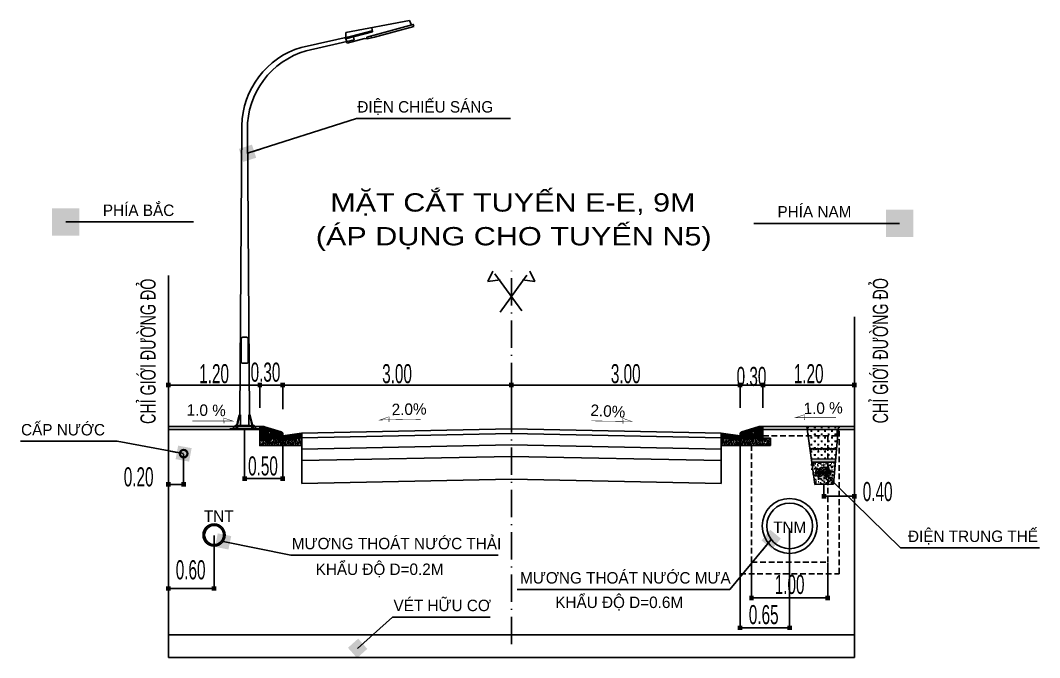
# Model space of a CAD drawing. Header units: millimetres. Extents: x 563079 to 571925, y 2063830 to 2067381.
# Drawn here: x 570353.9 to 570487.6, y 2066240.4 to 2066324 of the extents above; entities that cross this region are included whole.
import ezdxf
from ezdxf.enums import TextEntityAlignment as Align

# ---------------------------------------------------------------- set-up
doc = ezdxf.new("R2010")
doc.units = ezdxf.units.MM
doc.header["$MEASUREMENT"] = 0
doc.linetypes.add('ACAD_ISO10W100', pattern=[18.5, 12, -3, 0.5, -3])
doc.linetypes.add('HIDDEN', pattern=[0.375, 0.25, -0.125])
for name, color, linetype in [('1 LONG DUONG', 6, 'Continuous'), ('Cong ky thuat', 22, 'Continuous'), ('CONGDOC', 4, 'Continuous'), ('MATCATDUONG', 8, 'Continuous'), ('MC', 7, 'Continuous'), ('moi', 7, 'Continuous'), ('SO', 48, 'Continuous'), ('Text', 7, 'Continuous'), ('THAN', 1, 'Continuous'), ('TONGTHE', 1, 'Continuous'), ('Vat_lieu', 8, 'Continuous'), ('VE', 2, 'Continuous')]:
    doc.layers.add(name, color=color, linetype=linetype)
doc.styles.add('CHUKICHTHUOC', font='', dxfattribs={"width": 0.7})
doc.styles.add('KTEN', font='')
doc.styles.add('TIEUDE', font='', dxfattribs={"width": 0.8})
doc.styles.get('CHUKICHTHUOC').set_extended_font_data('.VnArial NarrowH')
doc.styles.get('KTEN').set_extended_font_data('.VnAvantH')
doc.styles.get('TIEUDE').set_extended_font_data('.VnAvantH')
doc.dimstyles.new('DIM3', dxfattribs={"dimscale": 1.2, "dimtxt": 1.2, "dimasz": 0.4, "dimexe": 0, "dimexo": 0, "dimgap": 0.3, "dimtad": 1, "dimzin": 0, "dimdsep": 46, "dimtxsty": 'TIEUDE', "dimblk1": 'BOXFILLED', "dimblk2": 'BOXFILLED', "dimsah": 1, "dimcen": 0.09, "dimdle": 0.8, "dimclrd": 9, "dimclre": 9, "dimclrt": 7, "dimadec": 1, "dimazin": 0, "dimtfac": 1, "dimtmove": 2, "dimatfit": 3, "dimldrblk": 'BOXFILLED', "dimfxl": 1, "dimtolj": 1, "dimtzin": 0, "dimarcsym": 0})
doc.dimstyles.new('TNDH', dxfattribs={"dimscale": 0, "dimtxt": 2.5, "dimasz": 0.6, "dimexe": 0.18, "dimexo": 0.0625, "dimgap": 0.2, "dimtad": 1, "dimlfac": 0.1, "dimzin": 0, "dimdsep": 46, "dimtxsty": 'CHUKICHTHUOC', "dimblk": 'BOXFILLED', "dimcen": 0.09, "dimclrd": 8, "dimclre": 8, "dimclrt": 4, "dimadec": 0, "dimazin": 0, "dimtfac": 1, "dimtofl": 0, "dimtmove": 2, "dimatfit": 3, "dimfxl": 1, "dimtolj": 1, "dimtzin": 0, "dimarcsym": 2})

# ---------------------------------------------------------------- blocks, each defined once
blk = doc.blocks.new('_BoxFilled')
at = {"color": 0, "linetype": 'ByBlock', "lineweight": -2}
blk.add_line((-0.5, 0), (-1, 0), dxfattribs=at)
at = {"color": 0, "linetype": 'ByBlock'}
blk.add_solid([(-0.5, 0.5), (0.5, 0.5), (-0.5, -0.5), (0.5, -0.5)], dxfattribs=at)
blk = doc.blocks.new('*D199')
at = {"layer": 'CONGDOC', "color": 8, "linetype": 'Continuous', "lineweight": -2, "transparency": 16777216}
for p, q in [((570373.3, 2066273.16), (570373.3, 2066276.34)), ((570384.7, 2066276.16), (570373.9, 2066276.16)), ((570385.3, 2066273.16), (570385.3, 2066276.34))]:
    blk.add_line(p, q, dxfattribs=at)
at = {"layer": 'Defpoints', "color": 0, "linetype": 'Continuous', "transparency": 16777216}
for p in [(570373.3, 2066276.16), (570373.3, 2066273.09), (570385.3, 2066273.09)]:
    blk.add_point(p, dxfattribs=at)
at = {"layer": 'CONGDOC', "color": 8, "linetype": 'Continuous', "lineweight": -2, "transparency": 16777216, "xscale": 0.6, "yscale": 0.6, "zscale": 0.6, "rotation": 180}
blk.add_blockref('_BoxFilled', (570373.3, 2066276.16), dxfattribs=at)
at = {"layer": 'CONGDOC', "color": 8, "linetype": 'Continuous', "lineweight": -2, "transparency": 16777216, "xscale": 0.6, "yscale": 0.6, "zscale": 0.6}
blk.add_blockref('_BoxFilled', (570385.3, 2066276.16), dxfattribs=at)
at = {"layer": 'CONGDOC', "color": 4, "linetype": 'Continuous', "transparency": 16777216, "insert": (570379.3, 2066277.63), "char_height": 2.5, "attachment_point": 5, "style": 'CHUKICHTHUOC'}
blk.add_mtext('\\A1;1.20', dxfattribs=at)
blk = doc.blocks.new('*D200')
at = {"layer": 'CONGDOC', "color": 8, "linetype": 'Continuous', "lineweight": -2, "transparency": 16777216}
for p, q in [((570451.3, 2066273.16), (570451.3, 2066276.34)), ((570451.9, 2066276.16), (570462.7, 2066276.16)), ((570463.3, 2066273.16), (570463.3, 2066276.34))]:
    blk.add_line(p, q, dxfattribs=at)
at = {"layer": 'Defpoints', "color": 0, "linetype": 'Continuous', "transparency": 16777216}
for p in [(570463.3, 2066276.16), (570451.3, 2066273.09), (570463.3, 2066273.09)]:
    blk.add_point(p, dxfattribs=at)
at = {"layer": 'CONGDOC', "color": 8, "linetype": 'Continuous', "lineweight": -2, "transparency": 16777216, "xscale": 0.6, "yscale": 0.6, "zscale": 0.6, "rotation": 180}
blk.add_blockref('_BoxFilled', (570451.3, 2066276.16), dxfattribs=at)
at = {"layer": 'CONGDOC', "color": 8, "linetype": 'Continuous', "lineweight": -2, "transparency": 16777216, "xscale": 0.6, "yscale": 0.6, "zscale": 0.6}
blk.add_blockref('_BoxFilled', (570463.3, 2066276.16), dxfattribs=at)
at = {"layer": 'CONGDOC', "color": 4, "linetype": 'Continuous', "transparency": 16777216, "insert": (570457.3, 2066277.63), "char_height": 2.5, "attachment_point": 5, "style": 'CHUKICHTHUOC'}
blk.add_mtext('\\A1;1.20', dxfattribs=at)
blk = doc.blocks.new('*D201')
at = {"layer": 'CONGDOC', "color": 8, "linetype": 'Continuous', "lineweight": -2, "transparency": 16777216}
for p, q in [((570448.3, 2066273.16), (570448.3, 2066276.34)), ((570450.7, 2066276.16), (570448.9, 2066276.16)), ((570451.3, 2066273.16), (570451.3, 2066276.34))]:
    blk.add_line(p, q, dxfattribs=at)
at = {"layer": 'Defpoints', "color": 0, "linetype": 'Continuous', "transparency": 16777216}
for p in [(570448.3, 2066276.16), (570448.3, 2066273.09), (570451.3, 2066273.09)]:
    blk.add_point(p, dxfattribs=at)
at = {"layer": 'CONGDOC', "color": 8, "linetype": 'Continuous', "lineweight": -2, "transparency": 16777216, "xscale": 0.6, "yscale": 0.6, "zscale": 0.6, "rotation": 180}
blk.add_blockref('_BoxFilled', (570448.3, 2066276.16), dxfattribs=at)
at = {"layer": 'CONGDOC', "color": 8, "linetype": 'Continuous', "lineweight": -2, "transparency": 16777216, "xscale": 0.6, "yscale": 0.6, "zscale": 0.6}
blk.add_blockref('_BoxFilled', (570451.3, 2066276.16), dxfattribs=at)
at = {"layer": 'CONGDOC', "color": 4, "linetype": 'Continuous', "transparency": 16777216, "insert": (570449.8, 2066277.27), "char_height": 2.5, "attachment_point": 5, "style": 'CHUKICHTHUOC'}
blk.add_mtext('\\A1;0.30', dxfattribs=at)
blk = doc.blocks.new('*D202')
at = {"layer": 'CONGDOC', "color": 8, "linetype": 'Continuous', "lineweight": -2, "transparency": 16777216}
for p, q in [((570388.3, 2066272.98), (570388.3, 2066276.34)), ((570388.9, 2066276.16), (570417.7, 2066276.16)), ((570418.3, 2066272.98), (570418.3, 2066276.34))]:
    blk.add_line(p, q, dxfattribs=at)
at = {"layer": 'Defpoints', "color": 0, "linetype": 'Continuous', "transparency": 16777216}
for p in [(570418.3, 2066276.16), (570388.3, 2066272.92), (570418.3, 2066272.92)]:
    blk.add_point(p, dxfattribs=at)
at = {"layer": 'CONGDOC', "color": 8, "linetype": 'Continuous', "lineweight": -2, "transparency": 16777216, "xscale": 0.6, "yscale": 0.6, "zscale": 0.6, "rotation": 180}
blk.add_blockref('_BoxFilled', (570388.3, 2066276.16), dxfattribs=at)
at = {"layer": 'CONGDOC', "color": 8, "linetype": 'Continuous', "lineweight": -2, "transparency": 16777216, "xscale": 0.6, "yscale": 0.6, "zscale": 0.6}
blk.add_blockref('_BoxFilled', (570418.3, 2066276.16), dxfattribs=at)
at = {"layer": 'CONGDOC', "color": 4, "linetype": 'Continuous', "transparency": 16777216, "insert": (570403.3, 2066277.63), "char_height": 2.5, "attachment_point": 5, "style": 'CHUKICHTHUOC'}
blk.add_mtext('\\A1;3.00', dxfattribs=at)
blk = doc.blocks.new('*D203')
at = {"layer": 'CONGDOC', "color": 8, "linetype": 'Continuous', "lineweight": -2, "transparency": 16777216}
for p, q in [((570418.3, 2066272.98), (570418.3, 2066276.34)), ((570418.9, 2066276.16), (570447.7, 2066276.16)), ((570448.3, 2066273.22), (570448.3, 2066276.34))]:
    blk.add_line(p, q, dxfattribs=at)
at = {"layer": 'Defpoints', "color": 0, "linetype": 'Continuous', "transparency": 16777216}
for p in [(570448.3, 2066276.16), (570418.3, 2066272.92), (570448.3, 2066273.16)]:
    blk.add_point(p, dxfattribs=at)
at = {"layer": 'CONGDOC', "color": 8, "linetype": 'Continuous', "lineweight": -2, "transparency": 16777216, "xscale": 0.6, "yscale": 0.6, "zscale": 0.6, "rotation": 180}
blk.add_blockref('_BoxFilled', (570418.3, 2066276.16), dxfattribs=at)
at = {"layer": 'CONGDOC', "color": 8, "linetype": 'Continuous', "lineweight": -2, "transparency": 16777216, "xscale": 0.6, "yscale": 0.6, "zscale": 0.6}
blk.add_blockref('_BoxFilled', (570448.3, 2066276.16), dxfattribs=at)
at = {"layer": 'CONGDOC', "color": 4, "linetype": 'Continuous', "transparency": 16777216, "insert": (570433.3, 2066277.63), "char_height": 2.5, "attachment_point": 5, "style": 'CHUKICHTHUOC'}
blk.add_mtext('\\A1;3.00', dxfattribs=at)
blk = doc.blocks.new('*D204')
at = {"layer": 'CONGDOC', "color": 8, "linetype": 'Continuous', "lineweight": -2, "transparency": 16777216}
for p, q in [((570385.3, 2066273.16), (570385.3, 2066276.34)), ((570385.9, 2066276.16), (570387.7, 2066276.16)), ((570388.3, 2066273.16), (570388.3, 2066276.34))]:
    blk.add_line(p, q, dxfattribs=at)
at = {"layer": 'Defpoints', "color": 0, "linetype": 'Continuous', "transparency": 16777216}
for p in [(570388.3, 2066276.16), (570385.3, 2066273.09), (570388.3, 2066273.09)]:
    blk.add_point(p, dxfattribs=at)
at = {"layer": 'CONGDOC', "color": 8, "linetype": 'Continuous', "lineweight": -2, "transparency": 16777216, "xscale": 0.6, "yscale": 0.6, "zscale": 0.6, "rotation": 180}
blk.add_blockref('_BoxFilled', (570385.3, 2066276.16), dxfattribs=at)
at = {"layer": 'CONGDOC', "color": 8, "linetype": 'Continuous', "lineweight": -2, "transparency": 16777216, "xscale": 0.6, "yscale": 0.6, "zscale": 0.6}
blk.add_blockref('_BoxFilled', (570388.3, 2066276.16), dxfattribs=at)
at = {"layer": 'CONGDOC', "color": 4, "linetype": 'Continuous', "transparency": 16777216, "insert": (570386.04, 2066277.83), "char_height": 2.5, "attachment_point": 5, "style": 'CHUKICHTHUOC'}
blk.add_mtext('\\A1;0.30', dxfattribs=at)
blk = doc.blocks.new('fdsfsdfsdfsdfsdfsd')
at = {"layer": 'SO', "color": 4}
for radius in [3.6, 3]:
    blk.add_circle((595766.38, 2065746.45), radius, dxfattribs=at)
blk = doc.blocks.new('*D288')
at = {"layer": 'CONGDOC', "color": 8, "linetype": 'Continuous', "lineweight": -2, "transparency": 16777216}
for p, q in [((570448.3, 2066269.52), (570448.3, 2066244.14)), ((570454.8, 2066257.36), (570454.8, 2066244.14)), ((570454.2, 2066244.32), (570448.9, 2066244.32))]:
    blk.add_line(p, q, dxfattribs=at)
at = {"layer": 'Defpoints', "color": 0, "linetype": 'Continuous', "transparency": 16777216}
for p in [(570448.3, 2066269.58), (570454.8, 2066257.42), (570448.3, 2066244.32)]:
    blk.add_point(p, dxfattribs=at)
at = {"layer": 'CONGDOC', "color": 8, "linetype": 'Continuous', "lineweight": -2, "transparency": 16777216, "xscale": 0.6, "yscale": 0.6, "zscale": 0.6, "rotation": 180}
blk.add_blockref('_BoxFilled', (570448.3, 2066244.32), dxfattribs=at)
at = {"layer": 'CONGDOC', "color": 8, "linetype": 'Continuous', "lineweight": -2, "transparency": 16777216, "xscale": 0.6, "yscale": 0.6, "zscale": 0.6}
blk.add_blockref('_BoxFilled', (570454.8, 2066244.32), dxfattribs=at)
at = {"layer": 'CONGDOC', "color": 4, "linetype": 'Continuous', "transparency": 16777216, "insert": (570451.4, 2066246.03), "char_height": 2.5, "attachment_point": 5, "style": 'CHUKICHTHUOC'}
blk.add_mtext('\\A1;0.65', dxfattribs=at)
blk = doc.blocks.new('1')
at = {"color": 3}
for p, q in [((562778.3, 2115783.89), (562771, 2115782.51)), ((562778.3, 2115783.89), (562778.55, 2115783.36)), ((562778.75, 2115783.41), (562778.74, 2115783.41)), ((562771, 2115781.89), (562771, 2115782.51)), ((562774.04, 2115782.6), (562773.97, 2115783.07)), ((562773.45, 2115781.76), (562773.13, 2115781.82))]:
    blk.add_line(p, q, dxfattribs=at)
at = {"layer": 'THAN', "color": 3}
blk.add_line((562770.97, 2115781.78), (562774.04, 2115782.6), dxfattribs=at)
at = {"layer": 'TONGTHE', "color": 3}
for p, q in [((562774.23, 2115782.2), (562778.74, 2115783.41)), ((562774.29, 2115781.98), (562778.79, 2115783.19)), ((562778.79, 2115783.19), (562778.74, 2115783.41)), ((562774.02, 2115782.7), (562770.95, 2115781.88)), ((562773.4, 2115781.97), (562774.23, 2115782.2)), ((562773.95, 2115781.89), (562773.9, 2115782.11)), ((562770.97, 2115781.78), (562770.95, 2115781.88)), ((562771.14, 2115781.29), (562771.01, 2115781.78)), ((562771.14, 2115781.29), (562773.13, 2115781.82)), ((562773.45, 2115781.76), (562773.4, 2115781.97)), ((562773.45, 2115781.76), (562774.29, 2115781.98))]:
    blk.add_line(p, q, dxfattribs=at)
blk = doc.blocks.new('DEN3')
at = {"layer": 'MATCATDUONG', "color": 222}
for p, q in [((10943.02, 5254.76, 1.58), (10942.11, 5251.09, 1.58)), ((10943.16, 5254.76, 1.58), (10942.24, 5251.09, 1.58)), ((10943.35, 5254.76, 1.58), (10943.35, 5251.98, 1.58)), ((10945.49, 5254.76, 1.58), (10945.49, 5251.98, 1.58)), ((10945.69, 5254.76, 1.58), (10946.6, 5251.09, 1.58)), ((10945.82, 5254.76, 1.58), (10946.74, 5251.09, 1.58)), ((10940.53, 5250.87, 1.58), (10940.53, 5251.09, 1.58)), ((10940.53, 5251.09, 1.58), (10941.24, 5251.09, 1.58)), ((10940.53, 5251.09, 1.58), (10944.42, 5251.09, 1.58)), ((10941.43, 5251.2, 1.58), (10941.79, 5251.77, 1.58)), ((10941.44, 5251.09, 1.58), (10942.15, 5251.09, 1.58)), ((10941.44, 5251.09, 1.58), (10942.15, 5251.09, 1.58)), ((10942.17, 5251.98, 1.58), (10942.33, 5251.98, 1.58)), ((10942.34, 5251.2, 1.58), (10942.7, 5251.77, 1.58)), ((10942.34, 5251.2, 1.58), (10942.7, 5251.77, 1.58)), ((10943.08, 5251.98, 1.58), (10944.42, 5251.98, 1.58)), ((10943.14, 5251.98, 1.58), (10944.33, 5251.98, 1.58)), ((10945.76, 5251.98, 1.58), (10944.42, 5251.98, 1.58)), ((10948.31, 5251.09, 1.58), (10944.42, 5251.09, 1.58)), ((10945.71, 5251.98, 1.58), (10944.51, 5251.98, 1.58)), ((10946.5, 5251.2, 1.58), (10946.14, 5251.77, 1.58)), ((10946.68, 5251.98, 1.58), (10946.52, 5251.98, 1.58)), ((10947.4, 5251.09, 1.58), (10946.69, 5251.09, 1.58)), ((10947.41, 5251.2, 1.58), (10947.05, 5251.77, 1.58)), ((10948.31, 5251.09, 1.58), (10947.6, 5251.09, 1.58)), ((10948.31, 5250.87, 1.58), (10948.31, 5251.09, 1.58)), ((10944.42, 5250.87, 1.58), (10940.53, 5250.87, 1.58)), ((10944.42, 5250.87, 1.58), (10948.31, 5250.87, 1.58))]:
    blk.add_line(p, q, dxfattribs=at)
at = {"layer": 'MATCATDUONG', "color": 222, "elevation": 1.58}
for points in [[(10945.72, 5254.76), (10945.15, 5329.78, -0.337838), (10960.65, 5350.57), (10973.24, 5353.47), (10972.96, 5354.52), (10959.34, 5351.48, 0.326638), (10943.7, 5330.86), (10943.13, 5254.76)], [(10943.89, 5268.37, -0.414214), (10943.5, 5268.76), (10943.5, 5274.79, -0.414214), (10943.89, 5275.18), (10944.96, 5275.18, -0.414214), (10945.35, 5274.79), (10945.35, 5268.76, -0.414214), (10944.96, 5268.37), (10943.89, 5268.37), (10944.96, 5268.37)]]:
    blk.add_lwpolyline(points, format="xyb", dxfattribs=at)
for points in [[(10943.02, 5254.76), (10943.16, 5254.76), (10943.35, 5254.76)], [(10945.82, 5254.76), (10945.69, 5254.76), (10945.49, 5254.76)]]:
    blk.add_lwpolyline(points, dxfattribs=at)
at = {"layer": 'MATCATDUONG', "color": 222}
for centre, radius, start, end in [((10941.24, 5251.31, 1.58), 0.222, 270, 327.9946), ((10942.17, 5251.54, 1.58), 0.444, 90, 147.9946), ((10942.15, 5251.31, 1.58), 0.222, 270, 327.9946), ((10942.15, 5251.31, 1.58), 0.222, 295.1025, 327.9946), ((10943.08, 5251.54, 1.58), 0.444, 90, 147.9946), ((10943.08, 5251.54, 1.58), 0.444, 90, 147.9946), ((10945.76, 5251.54, 1.58), 0.444, 32.0054, 90), ((10946.69, 5251.31, 1.58), 0.222, 212.0054, 244.8975), ((10946.68, 5251.54, 1.58), 0.444, 32.0054, 90), ((10947.6, 5251.31, 1.58), 0.222, 212.0054, 270)]:
    blk.add_arc(centre, radius, start, end, dxfattribs=at)
at = {"layer": 'Text', "linetype": 'ByBlock', "xscale": 2.29229237139225, "yscale": 2.29229237139225, "zscale": 2.29229237139225}
blk.add_blockref('1', (-1279064.59, -4844636.71, 1.58), dxfattribs=at)
blk = doc.blocks.new('*D289')
at = {"layer": 'CONGDOC', "color": 8, "linetype": 'Continuous', "lineweight": -2, "transparency": 16777216}
for p, q in [((570383.3, 2066270.24), (570383.3, 2066263.71)), ((570388.3, 2066268.73), (570388.3, 2066263.71)), ((570387.7, 2066263.89), (570383.9, 2066263.89))]:
    blk.add_line(p, q, dxfattribs=at)
at = {"layer": 'Defpoints', "color": 0, "linetype": 'Continuous', "transparency": 16777216}
for p in [(570383.3, 2066270.31), (570388.3, 2066268.79), (570383.3, 2066263.89)]:
    blk.add_point(p, dxfattribs=at)
at = {"layer": 'CONGDOC', "color": 8, "linetype": 'Continuous', "lineweight": -2, "transparency": 16777216, "xscale": 0.6, "yscale": 0.6, "zscale": 0.6, "rotation": 180}
blk.add_blockref('_BoxFilled', (570383.3, 2066263.89), dxfattribs=at)
at = {"layer": 'CONGDOC', "color": 8, "linetype": 'Continuous', "lineweight": -2, "transparency": 16777216, "xscale": 0.6, "yscale": 0.6, "zscale": 0.6}
blk.add_blockref('_BoxFilled', (570388.3, 2066263.89), dxfattribs=at)
at = {"layer": 'CONGDOC', "color": 4, "linetype": 'Continuous', "transparency": 16777216, "insert": (570385.71, 2066265.53), "char_height": 2.5, "attachment_point": 5, "style": 'CHUKICHTHUOC'}
blk.add_mtext('\\A1;0.50', dxfattribs=at)
blk = doc.blocks.new('fsdfsdf')
at = {"layer": 'SO'}
h = blk.add_hatch(color=4, dxfattribs=at)
h.paths.add_polyline_path([(596198.08, 2065686.31, 1), (596200.98, 2065686.31, 1)])
h.paths.add_polyline_path([(596200.78, 2065686.31, 1), (596198.28, 2065686.31, 1)], flags=17)
at = {"layer": 'SO', "color": 4}
for radius in [1.45, 1.25]:
    blk.add_circle((596199.53, 2065686.31), radius, dxfattribs=at)
blk = doc.blocks.new('fsfsdf')
at = {"layer": 'SO'}
h = blk.add_hatch(color=4, dxfattribs=at)
h.paths.add_polyline_path([(596225.5, 2065685.04, 1), (596227.9, 2065685.04, 1)])
h.paths.add_polyline_path([(596227.7, 2065685.04, 1), (596225.7, 2065685.04, 1)], flags=17)
at = {"layer": 'SO', "color": 4}
for radius in [1.2, 1]:
    blk.add_circle((596226.7, 2065685.04), radius, dxfattribs=at)
blk = doc.blocks.new('*D290')
at = {"layer": 'CONGDOC', "color": 8, "linetype": 'Continuous', "lineweight": -2, "transparency": 16777216}
for p, q in [((570373.3, 2066267.07), (570373.3, 2066262.95)), ((570375.3, 2066267.1), (570375.3, 2066262.95)), ((570374.7, 2066263.13), (570373.9, 2066263.13))]:
    blk.add_line(p, q, dxfattribs=at)
at = {"layer": 'Defpoints', "color": 0, "linetype": 'Continuous', "transparency": 16777216}
for p in [(570373.3, 2066267.13), (570375.3, 2066267.16), (570373.3, 2066263.13)]:
    blk.add_point(p, dxfattribs=at)
at = {"layer": 'CONGDOC', "color": 8, "linetype": 'Continuous', "lineweight": -2, "transparency": 16777216, "xscale": 0.6, "yscale": 0.6, "zscale": 0.6, "rotation": 180}
blk.add_blockref('_BoxFilled', (570373.3, 2066263.13), dxfattribs=at)
at = {"layer": 'CONGDOC', "color": 8, "linetype": 'Continuous', "lineweight": -2, "transparency": 16777216, "xscale": 0.6, "yscale": 0.6, "zscale": 0.6}
blk.add_blockref('_BoxFilled', (570375.3, 2066263.13), dxfattribs=at)
at = {"layer": 'CONGDOC', "color": 4, "linetype": 'Continuous', "transparency": 16777216, "insert": (570369.4, 2066264.1), "char_height": 2.5, "attachment_point": 5, "style": 'CHUKICHTHUOC'}
blk.add_mtext('\\A1;0.20', dxfattribs=at)
blk = doc.blocks.new('hfhfghfghfhfh')
at = {"layer": '1 LONG DUONG', "linetype": 'ByBlock'}
h = blk.add_hatch(color=256, dxfattribs=at)
edge = h.paths.add_edge_path()
edge.add_ellipse((595697.76, 2064989.18), major_axis=(-0.233, 0.233), ratio=1, start_angle=0, end_angle=360)
h = blk.add_hatch(color=256, dxfattribs=at)
edge = h.paths.add_edge_path()
edge.add_ellipse((595698.87, 2064989.18), major_axis=(-0.233, 0.233), ratio=1, start_angle=0, end_angle=360)
at = {"layer": 'SO'}
h = blk.add_hatch(dxfattribs=at)
h.set_pattern_fill('CROSS', color=8, scale=2, style=0)
h.set_pattern_definition([(0, (-263.28557, -568.28753), (0.5, 0.5), [0.25, -0.75]), (90, (-263.16057, -568.41253), (-0.5, 0.5), [0.25, -0.75])])
h.paths.add_polyline_path([(595698.4, 2064992.64), (595698, 2064992.64), (595697.99, 2064992.64), (595697.99, 2064992.64), (595697.59, 2064992.64), (595697.58, 2064992.64), (595697.58, 2064992.64), (595697.26, 2064992.64), (595697.26, 2064992.64), (595697.25, 2064992.64), (595696.9, 2064992.64), (595696.9, 2064992.64), (595696.9, 2064992.64), (595696.54, 2064992.64), (595696.54, 2064992.64), (595696.53, 2064992.64), (595700.83, 2064992.64), (595700.83, 2064992.65), (595700.83, 2064992.64), (595699.44, 2064992.64), (595699.43, 2064992.64), (595699.43, 2064992.64), (595699.09, 2064992.64), (595699.09, 2064992.64), (595699.09, 2064992.64), (595698.74, 2064992.64), (595698.73, 2064992.64), (595698.73, 2064992.64), (595698.41, 2064992.64), (595698.41, 2064992.64)], flags=16)
h.paths.add_polyline_path([(595700.14, 2064991.17), (595700.53, 2064995.89), (595695.93, 2064995.89), (595696.6, 2064991.16)])
h = blk.add_hatch(dxfattribs=at)
h.set_pattern_fill('AR-SAND', color=4, scale=0.3, style=0)
h.set_pattern_definition([(37.5, (-263.28557, -568.28753), (-0.01889800743, 0.5780471307), [0, -0.456, 0, -0.51, 0, -0.4875]), (7.5, (-263.2856, -568.2875), (0.53093301158, 0.84664381957), [0, -0.246, 0, -0.411, 0, -0.1575]), (327.5, (-263.65457, -568.28753), (0.93424255853, 0.00169771606), [0, -0.15, 0, -0.54, 0, -0.705]), (317.5, (-263.6546, -568.2875), (0.90183798137, 0.26330266948), [0, -0.075, 0, -0.354, 0, -0.405])])
edge = h.paths.add_edge_path(flags=16)
edge.add_ellipse((595698.86, 2064989.18), major_axis=(0.393, 0.393), ratio=1, start_angle=495.0126, end_angle=854.9874, ccw=False)
edge.add_ellipse((595697.75, 2064989.18), major_axis=(-0.393, 0.393), ratio=1, start_angle=225.0126, end_angle=584.9874, ccw=False)
edge = h.paths.add_edge_path(flags=0)
edge.add_ellipse((595698.87, 2064989.18), major_axis=(-0.233, 0.233), ratio=1, start_angle=0, end_angle=360)
edge = h.paths.add_edge_path(flags=0)
edge.add_ellipse((595697.76, 2064989.18), major_axis=(-0.233, 0.233), ratio=1, start_angle=0, end_angle=360)
h.paths.add_polyline_path([(595700.83, 2064992.64), (595699.44, 2064992.64), (595699.43, 2064992.64), (595699.43, 2064992.64), (595699.09, 2064992.64), (595699.09, 2064992.64), (595699.09, 2064992.64), (595698.74, 2064992.64), (595698.73, 2064992.64), (595698.73, 2064992.64), (595698.41, 2064992.64), (595698.41, 2064992.64), (595698.4, 2064992.64), (595698, 2064992.64), (595697.99, 2064992.64), (595697.99, 2064992.64), (595697.59, 2064992.64), (595697.58, 2064992.64), (595697.58, 2064992.64), (595697.26, 2064992.64), (595697.26, 2064992.64), (595697.25, 2064992.64), (595696.9, 2064992.64), (595696.9, 2064992.64), (595696.9, 2064992.64), (595696.54, 2064992.64), (595696.54, 2064992.64), (595696.53, 2064992.64), (595700.83, 2064992.64), (595700.83, 2064992.65)], flags=16)
h.paths.add_polyline_path([(595699.84, 2064987.48), (595700.1, 2064990.71), (595696.42, 2064990.7), (595697.12, 2064987.48), (595698.79, 2064987.48)])
blk.add_hatch(color=6, dxfattribs=at).paths.add_polyline_path([(595700.1, 2064990.71), (595700.14, 2064991.17), (595696.6, 2064991.16), (595696.67, 2064990.7)])
at = {"layer": '1 LONG DUONG', "linetype": 'ByBlock'}
for p, q in [((595700.53, 2064995.89), (595695.93, 2064995.89)), ((595696.41, 2064992.76), (595696.67, 2064992.52)), ((595696.64, 2064992.77), (595696.44, 2064992.51)), ((595700.26, 2064992.64), (595696.53, 2064992.64)), ((595696.77, 2064992.76), (595697.03, 2064992.52)), ((595697, 2064992.77), (595696.8, 2064992.51)), ((595697.13, 2064992.76), (595697.39, 2064992.52)), ((595697.36, 2064992.77), (595697.15, 2064992.51)), ((595697.46, 2064992.76), (595697.71, 2064992.52)), ((595697.69, 2064992.77), (595697.48, 2064992.51)), ((595698.12, 2064992.76), (595697.87, 2064992.52)), ((595697.89, 2064992.77), (595698.1, 2064992.52)), ((595698.53, 2064992.76), (595698.28, 2064992.52)), ((595698.3, 2064992.77), (595698.51, 2064992.51)), ((595698.86, 2064992.76), (595698.6, 2064992.52)), ((595698.63, 2064992.77), (595698.83, 2064992.51)), ((595699.22, 2064992.76), (595698.96, 2064992.52)), ((595698.99, 2064992.77), (595699.19, 2064992.51)), ((595699.56, 2064992.76), (595699.3, 2064992.52)), ((595699.33, 2064992.77), (595699.53, 2064992.51)), ((595699.91, 2064992.76), (595699.66, 2064992.52)), ((595699.68, 2064992.77), (595699.89, 2064992.51)), ((595700.21, 2064992.76), (595699.96, 2064992.52)), ((595699.98, 2064992.77), (595700.19, 2064992.51)), ((595696.67, 2064990.7), (595700.04, 2064990.71)), ((595697.12, 2064987.47), (595699.84, 2064987.48)), ((595697.12, 2064987.48), (595697.12, 2064987.47))]:
    blk.add_line(p, q, dxfattribs=at)
at = {"layer": '1 LONG DUONG', "color": 6, "linetype": 'ByBlock'}
blk.add_line((595700.07, 2064991.17), (595696.6, 2064991.16), dxfattribs=at)
at = {"layer": '1 LONG DUONG', "linetype": 'ByBlock'}
for points in [[(595697.12, 2064987.48), (595695.93, 2064995.89)], [(595699.84, 2064987.48), (595700.53, 2064995.89)]]:
    blk.add_lwpolyline(points, dxfattribs=at)
for centre, major_axis, start_param, end_param in [((595697.75, 2064989.18), (-0.393, 0.393), 3.926991, 10.210176), ((595697.76, 2064989.18), (-0.233, 0.233), 3.926991, 10.210176), ((595698.86, 2064989.18), (0.393, 0.393), 5.497787, 11.780972), ((595698.87, 2064989.18), (-0.233, 0.233), 3.926991, 10.210176)]:
    blk.add_ellipse(centre, major_axis=major_axis, ratio=1, start_param=start_param, end_param=end_param, dxfattribs=at)
blk = doc.blocks.new('*D291')
at = {"layer": 'CONGDOC', "color": 8, "linetype": 'Continuous', "lineweight": -2, "transparency": 16777216}
for p, q in [((570463.3, 2066264.56), (570463.3, 2066261.39)), ((570459.3, 2066263.07), (570459.3, 2066261.39)), ((570459.9, 2066261.57), (570462.7, 2066261.57))]:
    blk.add_line(p, q, dxfattribs=at)
at = {"layer": 'Defpoints', "color": 0, "linetype": 'Continuous', "transparency": 16777216}
for p in [(570463.3, 2066264.63), (570459.3, 2066263.13), (570463.3, 2066261.57)]:
    blk.add_point(p, dxfattribs=at)
at = {"layer": 'CONGDOC', "color": 8, "linetype": 'Continuous', "lineweight": -2, "transparency": 16777216, "xscale": 0.6, "yscale": 0.6, "zscale": 0.6, "rotation": 180}
blk.add_blockref('_BoxFilled', (570459.3, 2066261.57), dxfattribs=at)
at = {"layer": 'CONGDOC', "color": 8, "linetype": 'Continuous', "lineweight": -2, "transparency": 16777216, "xscale": 0.6, "yscale": 0.6, "zscale": 0.6}
blk.add_blockref('_BoxFilled', (570463.3, 2066261.57), dxfattribs=at)
at = {"layer": 'CONGDOC', "color": 4, "linetype": 'Continuous', "transparency": 16777216, "insert": (570466.35, 2066262.17), "char_height": 2.5, "attachment_point": 5, "style": 'CHUKICHTHUOC'}
blk.add_mtext('\\A1;0.40', dxfattribs=at)
blk = doc.blocks.new('*D292')
at = {"layer": 'CONGDOC', "color": 8, "linetype": 'Continuous', "lineweight": -2, "transparency": 16777216}
for p, q in [((570449.8, 2066252.86), (570449.8, 2066248.05)), ((570459.8, 2066252.86), (570459.8, 2066248.05)), ((570450.4, 2066248.23), (570459.2, 2066248.23))]:
    blk.add_line(p, q, dxfattribs=at)
at = {"layer": 'Defpoints', "color": 0, "linetype": 'Continuous', "transparency": 16777216}
for p in [(570449.8, 2066252.92), (570459.8, 2066252.92), (570459.8, 2066248.23)]:
    blk.add_point(p, dxfattribs=at)
at = {"layer": 'CONGDOC', "color": 8, "linetype": 'Continuous', "lineweight": -2, "transparency": 16777216, "xscale": 0.6, "yscale": 0.6, "zscale": 0.6, "rotation": 180}
blk.add_blockref('_BoxFilled', (570449.8, 2066248.23), dxfattribs=at)
at = {"layer": 'CONGDOC', "color": 8, "linetype": 'Continuous', "lineweight": -2, "transparency": 16777216, "xscale": 0.6, "yscale": 0.6, "zscale": 0.6}
blk.add_blockref('_BoxFilled', (570459.8, 2066248.23), dxfattribs=at)
at = {"layer": 'CONGDOC', "color": 4, "linetype": 'Continuous', "transparency": 16777216, "insert": (570454.8, 2066249.99), "char_height": 2.5, "attachment_point": 5, "style": 'CHUKICHTHUOC'}
blk.add_mtext('\\A1;1.00', dxfattribs=at)
blk = doc.blocks.new('*D293')
at = {"layer": 'CONGDOC', "color": 8, "linetype": 'Continuous', "lineweight": -2, "transparency": 16777216}
for p, q in [((570373.3, 2066260.86), (570373.3, 2066249.29)), ((570379.3, 2066256.43), (570379.3, 2066249.29)), ((570373.9, 2066249.47), (570378.7, 2066249.47))]:
    blk.add_line(p, q, dxfattribs=at)
at = {"layer": 'Defpoints', "color": 0, "linetype": 'Continuous', "transparency": 16777216}
for p in [(570373.3, 2066260.93), (570379.3, 2066256.49), (570379.3, 2066249.47)]:
    blk.add_point(p, dxfattribs=at)
at = {"layer": 'CONGDOC', "color": 8, "linetype": 'Continuous', "lineweight": -2, "transparency": 16777216, "xscale": 0.6, "yscale": 0.6, "zscale": 0.6, "rotation": 180}
blk.add_blockref('_BoxFilled', (570373.3, 2066249.47), dxfattribs=at)
at = {"layer": 'CONGDOC', "color": 8, "linetype": 'Continuous', "lineweight": -2, "transparency": 16777216, "xscale": 0.6, "yscale": 0.6, "zscale": 0.6}
blk.add_blockref('_BoxFilled', (570379.3, 2066249.47), dxfattribs=at)
at = {"layer": 'CONGDOC', "color": 4, "linetype": 'Continuous', "transparency": 16777216, "insert": (570376.22, 2066251.91), "char_height": 2.5, "attachment_point": 5, "style": 'CHUKICHTHUOC'}
blk.add_mtext('\\A1;0.60', dxfattribs=at)

msp = doc.modelspace()

# ---------------------------------------------------------------- hatches: boundary and pattern name
at = {"layer": 'Vat_lieu'}
h = msp.add_hatch(dxfattribs=at)
h.set_pattern_fill('AR-CONC', color=256, scale=0.047881, style=0)
h.set_pattern_definition([(130, (570450.0354, 2066476.09167), (-0.3434337, -0.03004655), [0.035911, -0.39502094]), (185, (570450.0354, 2066476.09167), (0.066436, 0.36015957), [0.0287288, -0.31601675]), (79.5486, (570450.00677, 2066476.08917), (-0.27699797, 0.3301128), [0.03051965, -0.33571614]), (133.8158, (570450.0354, 2066476.18743), (-0.5110092, -0.0792527), [0.0538665, -0.5925314]), (83.3644, (570449.9928, 2066476.18083), (-0.4475289, 0.4664206), [0.0457795, -0.5035741]), (188.8158, (570450.0354, 2066476.18743), (-0.4475285, 0.4664209), [0.0430932, -0.4740251]), (159, (570449.9875, 2066476.1635), (-0.285807, -0.19277926), [0.035911, -0.39502094]), (214, (570449.9875, 2066476.1635), (-0.1165026, 0.34721146), [0.0287288, -0.31601675]), (108.5486, (570449.9637, 2066476.14743), (-0.40230974, 0.1544319), [0.03051965, -0.33571614]), (142.5, (570450.03539, 2066476.09167), (-0.0058223, 0.15939399), [0, -0.31218625, 0, -0.32080489, 0, -0.31721379]), (172.5, (570450.03539, 2066476.09167), (-0.12596118, 0.18884956), [0, -0.18290667, 0, -0.30500405, 0, -0.12090035]), (212.5, (570450.14216, 2066476.09167), (-0.25560126, -0.01079957), [0, -0.11970332, 0, -0.37347435, 0, -0.49557173]), (222.5, (570450.19004, 2066476.09167), (-0.27923727, 0.0479316), [0, -0.1556143, 0, -0.24802527, 0, -0.35192775])])
h.paths.add_polyline_path([(570385.30339, 2066269.20551), (570385.30339, 2066268.20551), (570390.80339, 2066268.20551), (570390.80339, 2066269.24189), (570388.38508, 2066268.90954), (570388.3444, 2066269.20551)])
h = msp.add_hatch(dxfattribs=at)
h.set_pattern_fill('AR-CONC', color=256, scale=0.047881, style=0)
h.set_pattern_definition([(50, (570386.5714, 2066476.09167), (0.3434337, -0.03004655), [0.035911, -0.39502094]), (355, (570386.5714, 2066476.09167), (-0.066436, 0.36015957), [0.0287288, -0.31601675]), (100.4514, (570386.6, 2066476.08917), (0.27699797, 0.3301128), [0.03051965, -0.33571614]), (46.1842, (570386.5714, 2066476.18743), (0.5110092, -0.0792527), [0.0538665, -0.5925314]), (96.6356, (570386.61397, 2066476.18083), (0.4475289, 0.4664206), [0.0457795, -0.5035741]), (351.1842, (570386.5714, 2066476.18743), (0.4475285, 0.4664209), [0.0430932, -0.4740251]), (21, (570386.61927, 2066476.1635), (0.285807, -0.19277926), [0.035911, -0.39502094]), (326, (570386.61927, 2066476.1635), (0.1165026, 0.34721146), [0.0287288, -0.31601675]), (71.4514, (570386.6431, 2066476.14743), (0.40230974, 0.1544319), [0.03051965, -0.33571614]), (37.5, (570386.57139, 2066476.09167), (0.0058223, 0.15939399), [0, -0.31218625, 0, -0.32080489, 0, -0.31721379]), (7.5, (570386.57139, 2066476.09167), (0.12596118, 0.18884956), [0, -0.18290667, 0, -0.30500405, 0, -0.12090035]), (327.5, (570386.46461, 2066476.09167), (0.25560126, -0.01079957), [0, -0.11970332, 0, -0.37347435, 0, -0.49557173]), (317.5, (570386.41673, 2066476.09167), (0.27923727, 0.0479316), [0, -0.1556143, 0, -0.24802527, 0, -0.35192775])])
h.paths.add_polyline_path([(570452.30651, 2066268.20551), (570452.30651, 2066269.20551), (570451.30339, 2066269.20551), (570448.26237, 2066269.20551), (570448.2217, 2066268.90954), (570445.80339, 2066269.24189), (570445.80339, 2066268.20551)])
at = {"layer": 'VE', "linetype": 'Continuous', "ltscale": 0.2}
h = msp.add_hatch(dxfattribs=at)
h.set_pattern_fill('ANSI31', color=9, style=0)
h.set_pattern_definition([(135, (570428.37701, 2066475.95695), (0.08838835, 0.08838835), [])])
h.paths.add_polyline_path([(570388.30339, 2066269.20551), (570388.30339, 2066269.80239, 0.225644487), (570388.07615, 2066270.01232), (570385.92282, 2066270.67565, 0.061321355), (570385.68028, 2066270.70551), (570385.30339, 2066270.70551), (570385.30339, 2066269.20551)])
h.paths.add_polyline_path([(570386.3938, 2066269.88195, -1), (570386.7538, 2066269.88195, -1)], flags=16)
h = msp.add_hatch(dxfattribs=at)
h.set_pattern_fill('ANSI31', color=9, style=0)
h.set_pattern_definition([(45, (570408.22976, 2066475.95695), (-0.08838835, 0.08838835), [])])
h.paths.add_polyline_path([(570451.30339, 2066269.20551), (570451.30339, 2066270.70551), (570450.92649, 2066270.70551, 0.061321355), (570450.68396, 2066270.67565), (570448.53063, 2066270.01232, 0.225644487), (570448.30339, 2066269.80239), (570448.30339, 2066269.20551)])
h.paths.add_polyline_path([(570449.85298, 2066269.88195, -1), (570450.21298, 2066269.88195, -1)], flags=16)
h = msp.add_hatch(dxfattribs=at)
h.set_pattern_fill('ANSI31', color=9, style=0)
h.set_pattern_definition([(135, (570450.03539, 2066476.09167), (0.08838835, 0.08838835), [])])
h.paths.add_polyline_path([(570388.38508, 2066268.90954), (570388.30339, 2066269.50395), (570390.78011, 2066269.84433), (570390.80339, 2066269.67493), (570390.80339, 2066269.24189)])
h.paths.add_polyline_path([(570389.10608, 2066269.44427), (570389.10608, 2066269.86207), (570388.72529, 2066269.86207), (570388.72529, 2066269.44427)], flags=9)
h = msp.add_hatch(dxfattribs=at)
h.set_pattern_fill('ANSI31', color=9, style=0)
h.set_pattern_definition([(45, (570386.57139, 2066476.09167), (-0.08838835, 0.08838835), [])])
h.paths.add_polyline_path([(570448.2217, 2066268.90954), (570448.30339, 2066269.50395), (570445.82667, 2066269.84433), (570445.80339, 2066269.67493), (570445.80339, 2066269.24189)])
h.paths.add_polyline_path([(570447.50069, 2066269.44427), (570447.50069, 2066269.86207), (570447.88149, 2066269.86207), (570447.88149, 2066269.44427)], flags=9)

# ---------------------------------------------------------------- linework, layer by layer
at = {"layer": 'Cong ky thuat', "color": 7}
for p, q in [((570390.80339, 2066269.84433), (570418.30339, 2066270.39433)), ((570445.80339, 2066269.84433), (570418.30339, 2066270.39433)), ((570390.80339, 2066269.84433), (570390.80339, 2066263.24433)), ((570390.80339, 2066269.24433), (570418.30339, 2066269.79433)), ((570445.80339, 2066269.24433), (570418.30339, 2066269.79433)), ((570445.80339, 2066263.24433), (570445.80339, 2066269.84433)), ((570390.80339, 2066267.74433), (570418.30339, 2066268.29433)), ((570445.80339, 2066267.74433), (570418.30339, 2066268.29433)), ((570390.80339, 2066266.24433), (570418.30339, 2066266.79433)), ((570445.80339, 2066266.24433), (570418.30339, 2066266.79433)), ((570390.80339, 2066263.24433), (570418.30339, 2066263.79433)), ((570445.80339, 2066263.24433), (570418.30339, 2066263.79433))]:
    msp.add_line(p, q, dxfattribs=at)
at = {"layer": 'MC'}
for points in [[(570373.30339, 2066243.41049), (570463.30339, 2066243.41049)], [(570463.30339, 2066240.41049), (570373.30339, 2066240.41049)]]:
    msp.add_lwpolyline(points, dxfattribs=at)
at = {"layer": 'moi', "color": 6, "linetype": 'Continuous'}
for p, q in [((570373.30339, 2066290.50306), (570373.30339, 2066240.41049)), ((570463.30339, 2066285.09904), (570463.30339, 2066240.41049))]:
    msp.add_line(p, q, dxfattribs=at)
at = {"layer": 'moi', "color": 5, "linetype": 'ACAD_ISO10W100', "ltscale": 0.3}
msp.add_line((570418.30339, 2066242.1762), (570418.30339, 2066291.14321), dxfattribs=at)
at = {"layer": 'moi', "linetype": 'Continuous'}
for p, q in [((570385.30339, 2066270.70551), (570373.30339, 2066270.70551)), ((570451.30339, 2066270.70551), (570463.30339, 2066270.70551)), ((570387.8768, 2066243.41049), (570373.30339, 2066243.41049)), ((570373.30339, 2066243.41049), (570463.30339, 2066243.41049))]:
    msp.add_line(p, q, dxfattribs=at)
at = {"layer": 'moi', "color": 5, "linetype": 'Continuous'}
for p, q in [((570374.30339, 2066270.30551), (570373.30339, 2066270.30551)), ((570385.30339, 2066270.30551), (570374.30339, 2066270.30551)), ((570451.30339, 2066270.30551), (570463.30339, 2066270.30551)), ((570451.30339, 2066270.30551), (570463.30339, 2066270.30551))]:
    msp.add_line(p, q, dxfattribs=at)
at = {"layer": 'moi', "color": 5, "linetype": 'ACAD_ISO10W100', "ltscale": 0.5}
for points in [[(570419.66288, 2066285.87464), (570415.87257, 2066291.10786), (570415.22827, 2066289.75196), (570416.84362, 2066289.93384)], [(570416.81803, 2066285.70793), (570420.73224, 2066291.10786), (570421.37654, 2066289.75196), (570419.7612, 2066289.93384)]]:
    msp.add_lwpolyline(points, dxfattribs=at)
at = {"layer": 'moi', "linetype": 'Continuous', "const_width": 0.05906}
for points in [[(570376.45019, 2066271.43315), (570381.78867, 2066271.43315), (570380.57708, 2066271.8303), (570380.60344, 2066271.14828)], [(570406.38833, 2066271.66226), (570401.0506, 2066271.5733), (570402.25539, 2066271.99059), (570402.2404, 2066271.30822)], [(570428.79709, 2066271.45656), (570434.13483, 2066271.3676), (570432.93003, 2066271.78489), (570432.94502, 2066271.10252)], [(570460.88546, 2066271.87241), (570455.54698, 2066271.87241), (570456.75856, 2066272.26956), (570456.7322, 2066271.58754)]]:
    msp.add_lwpolyline(points, dxfattribs=at)
at = {"layer": 'SO', "color": 99, "linetype": 'HIDDEN', "ltscale": 3}
for p, q in [((570461.30339, 2066251.4176), (570461.30339, 2066270.70551)), ((570448.30339, 2066251.4176), (570448.30339, 2066269.80239)), ((570449.80339, 2066252.9176), (570449.80339, 2066269.20551)), ((570459.80339, 2066252.9176), (570459.80339, 2066269.50575)), ((570449.80339, 2066252.9176), (570459.80339, 2066252.9176)), ((570448.30339, 2066251.4176), (570461.30339, 2066251.4176))]:
    msp.add_line(p, q, dxfattribs=at)
msp.add_lwpolyline([(570451.30339, 2066269.50575), (570461.04437, 2066269.50575), (570461.04437, 2066270.70551), (570451.30339, 2066270.70551)], dxfattribs=at)
at = {"layer": 'VE', "color": 4, "linetype": 'Continuous', "ltscale": 0.2}
for p, q in [((570385.30026, 2066269.2032), (570385.30026, 2066268.2032)), ((570385.30339, 2066269.20551), (570385.30339, 2066269.2032)), ((570390.78011, 2066269.84433), (570388.30339, 2066269.50395)), ((570388.30339, 2066269.50395), (570388.38508, 2066268.90954)), ((570445.82667, 2066269.84433), (570448.30339, 2066269.50395)), ((570448.30339, 2066269.50395), (570448.2217, 2066268.90954)), ((570451.30339, 2066269.20551), (570451.30339, 2066269.2032)), ((570451.30651, 2066269.2032), (570451.30651, 2066268.2032)), ((570452.30651, 2066269.20551), (570452.30651, 2066268.20551)), ((570390.80339, 2066268.20551), (570385.30339, 2066268.2032)), ((570445.80339, 2066268.20551), (570452.30339, 2066268.20551))]:
    msp.add_line(p, q, dxfattribs=at)
for points in [[(570388.30339, 2066269.20551), (570388.30339, 2066269.80239, 0.225644487), (570388.07615, 2066270.01232), (570385.92282, 2066270.67565, 0.061321355), (570385.68028, 2066270.70551), (570385.30339, 2066270.70551), (570385.30339, 2066269.20551)], [(570448.30339, 2066269.20551), (570448.30339, 2066269.80239, -0.225644487), (570448.53063, 2066270.01232), (570450.68396, 2066270.67565, -0.061321355), (570450.92649, 2066270.70551), (570451.30339, 2066270.70551), (570451.30339, 2066269.20551)]]:
    msp.add_lwpolyline(points, format="xyb", close=True, dxfattribs=at)
at = {"layer": 'VE', "color": 2, "linetype": 'Continuous'}
for points in [[(570386.7538, 2066269.88195, 1), (570386.3938, 2066269.88195, 1)], [(570449.85298, 2066269.88195, -1), (570450.21298, 2066269.88195, -1)]]:
    msp.add_lwpolyline(points, format="xyb", close=True, dxfattribs=at)
at = {"layer": 'VE', "color": 9, "linetype": 'Continuous', "ltscale": 0.2}
for points in [[(570390.80339, 2066269.24189), (570388.38508, 2066268.90954)], [(570445.80339, 2066269.24189), (570448.2217, 2066268.90954)]]:
    msp.add_lwpolyline(points, dxfattribs=at)
at = {"layer": 'VE', "color": 4, "linetype": 'Continuous', "ltscale": 0.2}
msp.add_lwpolyline([(570452.30651, 2066269.20551), (570448.30339, 2066269.20551)], dxfattribs=at)

# ---------------------------------------------------------------- block references
at = {"layer": 'MATCATDUONG', "color": 30, "xscale": 0.4983398430049419, "yscale": 0.4983398430049419, "zscale": 0.4983398430049419}
msp.add_blockref('DEN3', (564929.26189, 2063653.58773, -0.78845), dxfattribs=at)
at = {"layer": 'SO', "color": 4}
for name, p, xscale, yscale, zscale in [('hfhfghfghfhfh', (34330.71867, 207774.40405), 0.9000000000232831, 0.9000000000232831, 0.9000000000232831), ('fsfsdf', (299092.15276, 1126380.46521), 0.4549999999580905, 0.4549999999580905, 0.4549999999580905)]:
    msp.add_blockref(name, p, dxfattribs=dict(at, xscale=xscale, yscale=yscale, zscale=zscale))
at = {"layer": 'SO', "color": 4, "xscale": -1}
msp.add_blockref('fdsfsdfsdfsdfsdfsd', (1166221.18381, 511.23139), dxfattribs=at)
at = {"layer": 'SO', "color": 4}
msp.add_blockref('fsdfsdf', (-25820.22666, 570.17974), dxfattribs=at)

# ---------------------------------------------------------------- texts
at = {"layer": 'MATCATDUONG', "color": 7, "lineweight": 0, "style": 'TIEUDE', "width": 1.25}
for s, p in [('mÆt c¾t tuyÕn E-e, 9m', (570418.49564, 2066298.90242)), ('(¸p dông cho tuyÕn n5)', (570418.60117, 2066294.47477))]:
    msp.add_text(s, height=2.4, dxfattribs=at).set_placement(p, align=Align.CENTER)
at = {"layer": 'MC', "style": 'KTEN'}
for s, p in [('®iÖn chiÕu s¸ng', (570398.08765, 2066311.88943)), ('phÝa b¾c', (570364.71128, 2066298.32323)), ('phÝa nam', (570453.20932, 2066298.13179)), ('cÊp n\xadíc ', (570353.97555, 2066269.54669)), ('tnt', (570377.95626, 2066258.2147)), ('tnm', (570452.6442, 2066256.75386)), ('§iÖn trung thÕ', (570470.32921, 2066255.57172)), ('m\xad¬ng tho¸t n\xadíc th¶i', (570389.49213, 2066254.61627)), ('khÈu ®é D=0.2m', (570392.618, 2066251.24843)), ('m\xad¬ng tho¸t n\xadíc m\xada', (570419.43789, 2066250.11977)), ('khÈu ®é D=0.6m', (570424.05503, 2066246.91181)), ('vÐt h÷u c¬', (570402.83202, 2066246.50347))]:
    msp.add_text(s, height=1.5, dxfattribs=at).set_placement(p)
at = {"layer": 'moi', "color": 2, "linetype": 'Continuous', "style": 'KTEN', "width": 0.7}
for p in [(570467.71561, 2066271.12785), (570371.62843, 2066271.05234)]:
    msp.add_text('chØ giíi ®\xadêng ®á', height=2, rotation=90, dxfattribs=at).set_placement(p)
at = {"layer": 'moi', "linetype": 'Continuous', "style": 'KTEN'}
for s, rotation, p in [('1.0 %', 359, (570375.69082, 2066272.15091)), ('2.0%%%', 1, (570402.61091, 2066272.20045)), ('2.0%%%', 356.6057316, (570428.63432, 2066272.13209)), ('1.0 %', 1, (570456.6529, 2066272.33889))]:
    msp.add_text(s, height=1.5, rotation=rotation, dxfattribs=at).set_placement(p)

# ---------------------------------------------------------------- dimensions: what is measured, and where the dimension line sits
at = {"layer": 'CONGDOC', "linetype": 'Continuous'}
for base, p1, p2, picture, middle in [((570388.30339, 2066276.15597), (570385.30339, 2066273.0943), (570388.30339, 2066273.0943), '*D204', (570386.0407, 2066277.83341)), ((570383.30339, 2066263.89294), (570388.30339, 2066268.79351), (570383.30339, 2066270.30551), '*D289', (570385.71165, 2066265.53313)), ((570373.30338, 2066263.12875), (570375.30339, 2066267.15957), (570373.30338, 2066267.13231), '*D290', (570369.3964, 2066264.101)), ((570463.30339, 2066261.56503), (570459.30339, 2066263.13203), (570463.30339, 2066264.62669), '*D291', (570466.34551, 2066262.16503)), ((570379.30339, 2066249.46506), (570373.30339, 2066260.92714), (570379.30339, 2066256.48834), '*D293', (570376.21554, 2066251.91324)), ((570459.80339, 2066248.2306), (570449.80339, 2066252.9176), (570459.80339, 2066252.9176), '*D292', (570454.80339, 2066249.98728))]:
    dim = msp.add_linear_dim(base=base, p1=p1, p2=p2, dimstyle='TNDH', override={"dimscale": 1}, dxfattribs=at)
    dim.commit()
    dim.dimension.update_dxf_attribs({"geometry": picture, "text_midpoint": middle, "dimtype": 160})
dim = msp.add_linear_dim(base=(570373.30339, 2066276.15597), p1=(570385.30339, 2066273.0943), p2=(570373.30339, 2066273.0943), angle=180, dimstyle='TNDH', override={"dimscale": 1}, dxfattribs=at)
dim.commit()
dim.dimension.update_dxf_attribs({"geometry": '*D199', "text_midpoint": (570379.30339, 2066277.63241)})
for base, p1, p2, picture, middle in [((570418.30339, 2066276.15597), (570388.30339, 2066272.92149), (570418.30339, 2066272.92149), '*D202', (570403.30339, 2066277.63326)), ((570448.30339, 2066276.15597), (570418.30339, 2066272.92149), (570448.30339, 2066273.1568), '*D203', (570433.30339, 2066277.63326)), ((570463.30339, 2066276.15597), (570451.30339, 2066273.0943), (570463.30339, 2066273.0943), '*D200', (570457.30339, 2066277.63241))]:
    dim = msp.add_linear_dim(base=base, p1=p1, p2=p2, dimstyle='TNDH', override={"dimscale": 1}, dxfattribs=at)
    dim.commit()
    dim.dimension.update_dxf_attribs({"geometry": picture, "text_midpoint": middle})
for base, p1, p2, picture, middle in [((570448.30339, 2066276.15597), (570451.30339, 2066273.0943), (570448.30339, 2066273.0943), '*D201', (570449.80337, 2066277.27378)), ((570448.30339, 2066244.32337), (570454.80339, 2066257.42101), (570448.30339, 2066269.58201), '*D288', (570451.40404, 2066246.03227))]:
    dim = msp.add_linear_dim(base=base, p1=p1, p2=p2, angle=180, dimstyle='TNDH', override={"dimscale": 1}, dxfattribs=at)
    dim.commit()
    dim.dimension.update_dxf_attribs({"geometry": picture, "text_midpoint": middle, "dimtype": 160})

# ---------------------------------------------------------------- leaders
at = {"layer": 'MC', "color": 9}
for points, override in [([(570383.68843, 2066306.54769), (570397.96467, 2066311.11788), (570418.17123, 2066311.11788)], {"dimasz": 1.5, "dimgap": 0.3, "dimtad": 0}), ([(570359.83652, 2066297.55168), (570376.58149, 2066297.55168)], {"dimasz": 3, "dimtad": 0, "dimclrd": 6}), ([(570469.23045, 2066297.36024), (570450.11171, 2066297.36024)], {"dimasz": 3, "dimtad": 0, "dimclrd": 6}), ([(570375.30339, 2066267.15957), (570366.58789, 2066268.77514), (570353.88537, 2066268.77514)], {"dimasz": 1.5, "dimgap": 0.3, "dimtad": 0}), ([(570459.29789, 2066264.66269), (570469.34379, 2066254.80018), (570487.59761, 2066254.80018)], {"dimasz": 1.5, "dimgap": 0.3, "dimtad": 0}), ([(570380.48181, 2066255.64346), (570389.36915, 2066253.84472), (570416.56695, 2066253.84472)], {"dimasz": 1.5, "dimgap": 0.3, "dimtad": 0}), ([(570452.38582, 2066255.90071), (570446.94257, 2066249.34822), (570419.047, 2066249.34822)], {"dimasz": 1.5, "dimgap": 0.3, "dimtad": 0}), ([(570398.12789, 2066241.62626), (570402.70903, 2066245.73193), (570415.51213, 2066245.73193)], {"dimasz": 1.5, "dimgap": 0.3, "dimtad": 0})]:
    msp.add_leader(points, dimstyle='DIM3', override=override, dxfattribs=at)

doc.saveas('drawing.dxf')
